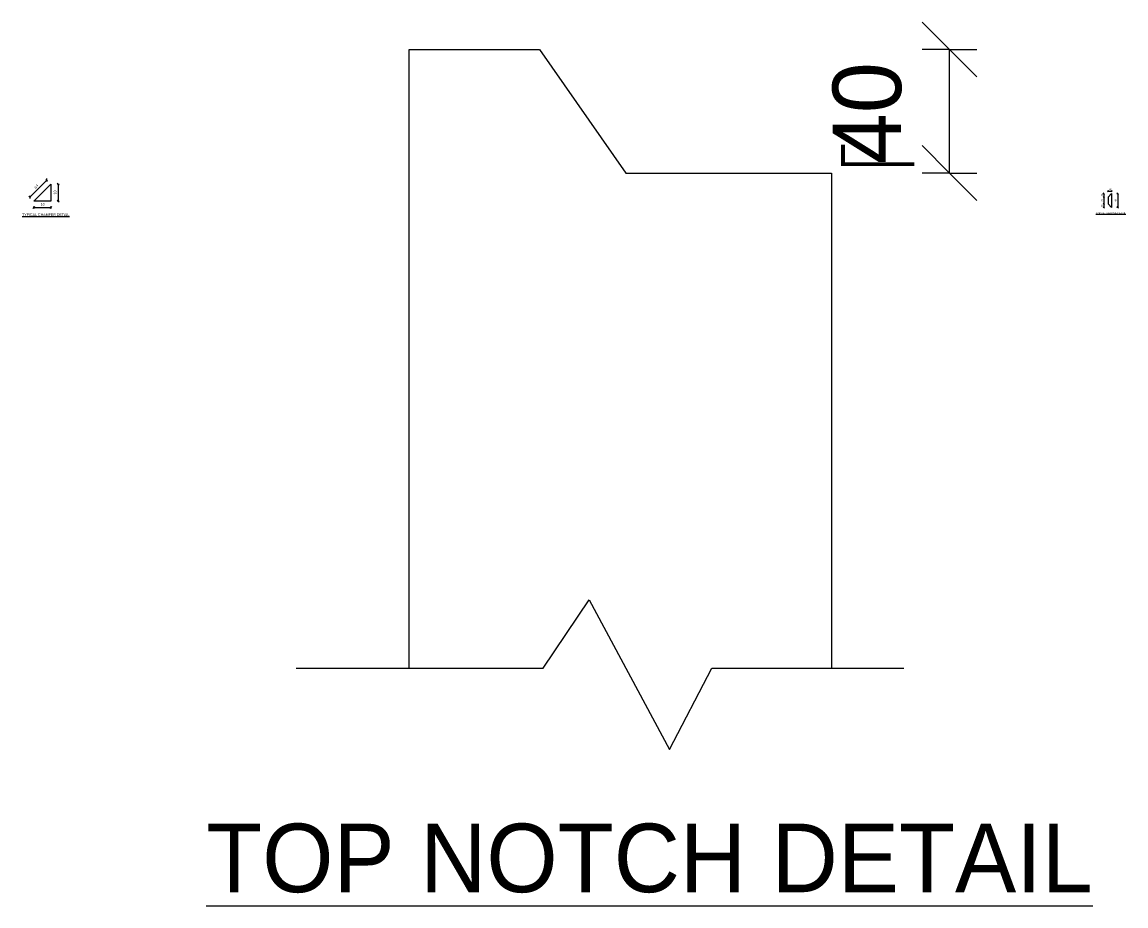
# Model space of a CAD drawing. Header units: millimetres. Extents: x -5626 to 7572, y 1067 to 18539.
# Drawn here: x 4353 to 7572, y 1067 to 3645 of the extents above; entities that cross this region are included whole.
import ezdxf

# ---------------------------------------------------------------- set-up
doc = ezdxf.new("R2010")
doc.units = ezdxf.units.MM
for name, color, linetype, lineweight in [('A-ANNO-DIMS', 211, 'Continuous', 9), ('A-ANNO-DIMS-2', 211, 'Continuous', 9), ('A-ANNO-DIMS-3', 211, 'Continuous', 9), ('A-ANNO-DIMS-80', 211, 'Continuous', 9), ('A-DETL-THIN', 151, 'Continuous', 18), ('G-ANNO-TEXT', 231, 'Continuous', 9)]:
    doc.layers.add(name, color=color, linetype=linetype, lineweight=lineweight)
doc.styles.add('Arial_2', font='arial.ttf', dxfattribs={"height": 7.5})
doc.styles.add('Arial_3', font='arial.ttf', dxfattribs={"height": 5})
doc.styles.add('Nirmala UI Semilight_2', font='NirmalaS.ttf', dxfattribs={"height": 7.5})
doc.styles.add('Nirmala UI Semilight_3', font='NirmalaS.ttf', dxfattribs={"height": 200})
doc.styles.add('Nirmala UI Semilight_4', font='NirmalaS.ttf', dxfattribs={"height": 200})
doc.styles.add('Nirmala UI Semilight_5', font='NirmalaS.ttf', dxfattribs={"height": 5})
doc.dimstyles.new('Arrow_Filled_-_2_5_NI_UI_2', dxfattribs={"dimscale": 304.8, "dimtxt": 7.85523, "dimasz": 0.019685, "dimexe": 0.009843, "dimexo": 0.0625, "dimgap": 0.009843, "dimtad": 1, "dimdec": 4, "dimzin": 0, "dimdsep": 46, "dimtxsty": 'Nirmala UI Semilight_2', "dimblk1": 'OBLIQUE', "dimblk2": 'OBLIQUE', "dimsah": 1, "dimcen": 0.09, "dimazin": 0, "dimtfac": 1, "dimtdec": 4, "dimtix": 1, "dimtmove": 0, "dimatfit": 3, "dimfxl": 0.009843, "dimfxlon": 1, "dimtvp": 1, "dimtolj": 1, "dimtzin": 0, "dimarcsym": 2})
doc.dimstyles.new('Arrow_Filled_-_2_5_NI_UI_4', dxfattribs={"dimscale": 304.8, "dimtxt": 209.472789, "dimasz": 0.524934, "dimexe": 0.262467, "dimexo": 0.0625, "dimgap": 0.262467, "dimtad": 1, "dimdec": 4, "dimzin": 0, "dimdsep": 46, "dimtxsty": 'Nirmala UI Semilight_3', "dimblk1": 'OBLIQUE', "dimblk2": 'OBLIQUE', "dimsah": 1, "dimcen": 0.09, "dimazin": 0, "dimtfac": 1, "dimtdec": 4, "dimtix": 1, "dimtmove": 0, "dimatfit": 3, "dimfxl": 0.262467, "dimfxlon": 1, "dimtvp": 1, "dimtolj": 1, "dimtzin": 0, "dimarcsym": 2})
doc.dimstyles.new('Arrow_Filled_-_2_5_NI_UI_5', dxfattribs={"dimscale": 304.8, "dimtxt": 5.23682, "dimasz": 0.013123, "dimexe": 0.006562, "dimexo": 0.0625, "dimgap": 0.006562, "dimtad": 1, "dimdec": 4, "dimzin": 0, "dimdsep": 46, "dimtxsty": 'Nirmala UI Semilight_5', "dimblk1": 'OBLIQUE', "dimblk2": 'OBLIQUE', "dimsah": 1, "dimcen": 0.09, "dimazin": 0, "dimtfac": 1, "dimtdec": 4, "dimtix": 1, "dimtmove": 0, "dimatfit": 3, "dimfxl": 0.006562, "dimfxlon": 1, "dimtvp": 1, "dimtolj": 1, "dimtzin": 0, "dimarcsym": 2})

# ---------------------------------------------------------------- blocks, each defined once
blk = doc.blocks.new('DIMBLOCK32-CHAMFER DETAIL')
at = {"layer": 'A-ANNO-DIMS-3'}
for p, q in [((4387.1, 3104.9), (4384.1, 3101.9)), ((4387.1, 3104.9), (4390.1, 3107.9)), ((4387.1, 3104.9), (4387.1, 3107.9)), ((4387.1, 3104.9), (4437.1, 3104.9)), ((4387.1, 3104.9), (4387.1, 3101.9)), ((4437.1, 3104.9), (4434.1, 3101.9)), ((4437.1, 3104.9), (4440.1, 3107.9)), ((4437.1, 3104.9), (4437.1, 3107.9)), ((4437.1, 3104.9), (4437.1, 3101.9))]:
    blk.add_line(p, q, dxfattribs=at)
at = {"layer": 'A-ANNO-DIMS-3', "color": 0, "insert": (4407.3, 3117.7), "char_height": 7.5, "width": 11.654, "attachment_point": 1, "line_spacing_factor": 1.142579, "style": 'Nirmala UI Semilight_2'}
blk.add_mtext('\u202a10', dxfattribs=at)
blk = doc.blocks.new('_Oblique')
at = {"color": 0, "linetype": 'ByBlock', "lineweight": -2}
blk.add_line((-0.5, -0.5), (0.5, 0.5), dxfattribs=at)
blk = doc.blocks.new('DIMBLOCK33-CHAMFER DETAIL')
at = {"layer": 'A-ANNO-DIMS-3'}
for p, q in [((4458.1, 3172.8), (4455.1, 3175.8)), ((4458.1, 3172.8), (4455.1, 3172.8)), ((4458.1, 3172.8), (4458.1, 3122.8)), ((4458.1, 3172.8), (4461.1, 3169.8)), ((4458.1, 3172.8), (4461.1, 3172.8)), ((4458.1, 3122.8), (4455.1, 3125.8)), ((4458.1, 3122.8), (4455.1, 3122.8)), ((4458.1, 3122.8), (4461.1, 3119.8)), ((4458.1, 3122.8), (4461.1, 3122.8))]:
    blk.add_line(p, q, dxfattribs=at)
at = {"layer": 'A-ANNO-DIMS-3', "color": 0, "insert": (4445.3, 3142.9), "char_height": 7.5, "width": 11.654, "attachment_point": 1, "rotation": 90, "line_spacing_factor": 1.142579, "style": 'Nirmala UI Semilight_2'}
blk.add_mtext('\u202a10', dxfattribs=at)
blk = doc.blocks.new('DIMBLOCK34-CHAMFER DETAIL')
at = {"layer": 'A-ANNO-DIMS-3'}
for p, q in [((4425.3, 3184.7), (4425.3, 3188.9)), ((4375.3, 3134.7), (4425.3, 3184.7)), ((4425.3, 3184.7), (4423.1, 3186.8)), ((4425.3, 3184.7), (4425.3, 3180.4)), ((4425.3, 3184.7), (4427.4, 3182.5)), ((4375.3, 3134.7), (4373.1, 3136.8)), ((4375.3, 3134.7), (4375.3, 3138.9)), ((4375.3, 3134.7), (4375.3, 3130.4)), ((4375.3, 3134.7), (4377.4, 3132.5))]:
    blk.add_line(p, q, dxfattribs=at)
at = {"layer": 'A-ANNO-DIMS-3', "color": 0, "insert": (4387.7, 3165.2), "char_height": 7.5, "width": 11.826, "attachment_point": 1, "rotation": 45, "line_spacing_factor": 1.142579, "style": 'Nirmala UI Semilight_2'}
blk.add_mtext('\u202a14', dxfattribs=at)
blk = doc.blocks.new('DIMBLOCK38-TOP NOTCH DETAIL')
at = {"layer": 'A-ANNO-DIMS-80'}
for p, q in [((7057.9, 3565.5), (6977.9, 3645.5)), ((7057.9, 3565.5), (6977.9, 3565.5)), ((7057.9, 3205), (7057.9, 3565.5)), ((7057.9, 3565.5), (7137.9, 3485.5)), ((7057.9, 3565.5), (7137.9, 3565.5)), ((7057.9, 3205), (6977.9, 3285)), ((7057.9, 3205), (6977.9, 3205)), ((7057.9, 3205), (7137.9, 3125)), ((7057.9, 3205), (7137.9, 3205))]:
    blk.add_line(p, q, dxfattribs=at)
at = {"layer": 'A-ANNO-DIMS-80', "color": 0, "insert": (6716.9, 3231), "char_height": 200, "width": 370.196, "attachment_point": 1, "rotation": 90, "line_spacing_factor": 1.142579, "style": 'Nirmala UI Semilight_3'}
blk.add_mtext('\u202a40', dxfattribs=at)
blk = doc.blocks.new('DIMBLOCK39-GROOVE DETAIL')
at = {"layer": 'A-ANNO-DIMS-2'}
for p, q in [((7520.4, 3152), (7518.4, 3150)), ((7520.4, 3152), (7522.4, 3154)), ((7520.4, 3152), (7520.4, 3154)), ((7520.4, 3152), (7530.4, 3152)), ((7520.4, 3152), (7520.4, 3150)), ((7530.4, 3152), (7528.4, 3150)), ((7530.4, 3152), (7532.4, 3154)), ((7530.4, 3152), (7530.4, 3154)), ((7530.4, 3152), (7530.4, 3150))]:
    blk.add_line(p, q, dxfattribs=at)
at = {"layer": 'A-ANNO-DIMS-2', "color": 0, "insert": (7522.1, 3160.6), "char_height": 5, "width": 7.77, "attachment_point": 1, "line_spacing_factor": 1.142579, "style": 'Nirmala UI Semilight_5'}
blk.add_mtext('10', dxfattribs=at)
blk = doc.blocks.new('DIMBLOCK40-GROOVE DETAIL')
at = {"layer": 'A-ANNO-DIMS-2'}
for p, q in [((7508.3, 3144.9), (7506.3, 3146.9)), ((7508.3, 3144.9), (7506.3, 3144.9)), ((7508.3, 3134.9), (7506.3, 3136.9)), ((7508.3, 3134.9), (7506.3, 3134.9)), ((7508.3, 3144.9), (7508.3, 3134.9)), ((7508.3, 3144.9), (7510.3, 3142.9)), ((7508.3, 3144.9), (7510.3, 3144.9)), ((7508.3, 3134.9), (7510.3, 3132.9)), ((7508.3, 3134.9), (7510.3, 3134.9))]:
    blk.add_line(p, q, dxfattribs=at)
at = {"layer": 'A-ANNO-DIMS-2', "color": 0, "insert": (7499.7, 3136.7), "char_height": 5, "width": 7.77, "attachment_point": 1, "rotation": 90, "line_spacing_factor": 1.142579, "style": 'Nirmala UI Semilight_5'}
blk.add_mtext('10', dxfattribs=at)
blk = doc.blocks.new('DIMBLOCK41-GROOVE DETAIL')
at = {"layer": 'A-ANNO-DIMS-2'}
for p, q in [((7508.3, 3134.9), (7506.3, 3136.9)), ((7508.3, 3134.9), (7506.3, 3134.9)), ((7508.3, 3134.9), (7508.3, 3114.9)), ((7508.3, 3134.9), (7510.3, 3132.9)), ((7508.3, 3134.9), (7510.3, 3134.9)), ((7508.3, 3114.9), (7506.3, 3116.9)), ((7508.3, 3114.9), (7506.3, 3114.9)), ((7508.3, 3114.9), (7510.3, 3112.9)), ((7508.3, 3114.9), (7510.3, 3114.9))]:
    blk.add_line(p, q, dxfattribs=at)
at = {"layer": 'A-ANNO-DIMS-2', "color": 0, "insert": (7499.7, 3121.1), "char_height": 5, "width": 9.141, "attachment_point": 1, "rotation": 90, "line_spacing_factor": 1.142579, "style": 'Nirmala UI Semilight_5'}
blk.add_mtext('20', dxfattribs=at)
blk = doc.blocks.new('DIMBLOCK42-GROOVE DETAIL')
at = {"layer": 'A-ANNO-DIMS-2'}
for p, q in [((7508.3, 3114.9), (7506.3, 3116.9)), ((7508.3, 3114.9), (7506.3, 3114.9)), ((7508.3, 3104.9), (7506.3, 3106.9)), ((7508.3, 3104.9), (7506.3, 3104.9)), ((7508.3, 3114.9), (7508.3, 3104.9)), ((7508.3, 3114.9), (7510.3, 3112.9)), ((7508.3, 3114.9), (7510.3, 3114.9)), ((7508.3, 3104.9), (7510.3, 3102.9)), ((7508.3, 3104.9), (7510.3, 3104.9))]:
    blk.add_line(p, q, dxfattribs=at)
at = {"layer": 'A-ANNO-DIMS-2', "color": 0, "insert": (7499.7, 3106.7), "char_height": 5, "width": 7.77, "attachment_point": 1, "rotation": 90, "line_spacing_factor": 1.142579, "style": 'Nirmala UI Semilight_5'}
blk.add_mtext('10', dxfattribs=at)
blk = doc.blocks.new('DIMBLOCK43-GROOVE DETAIL')
at = {"layer": 'A-ANNO-DIMS-2'}
for p, q in [((7548.4, 3144.9), (7546.4, 3146.9)), ((7548.4, 3144.9), (7546.4, 3144.9)), ((7548.4, 3144.9), (7548.4, 3104.9)), ((7548.4, 3144.9), (7550.4, 3142.9)), ((7548.4, 3144.9), (7550.4, 3144.9)), ((7548.4, 3104.9), (7546.4, 3106.9)), ((7548.4, 3104.9), (7546.4, 3104.9)), ((7548.4, 3104.9), (7550.4, 3102.9)), ((7548.4, 3104.9), (7550.4, 3104.9))]:
    blk.add_line(p, q, dxfattribs=at)
at = {"layer": 'A-ANNO-DIMS-2', "color": 0, "insert": (7539.9, 3121.1), "char_height": 5, "width": 9.255, "attachment_point": 1, "rotation": 90, "line_spacing_factor": 1.142579, "style": 'Nirmala UI Semilight_5'}
blk.add_mtext('40', dxfattribs=at)

msp = doc.modelspace()

# ---------------------------------------------------------------- linework, layer by layer
at = {"layer": 'A-DETL-THIN', "lineweight": 9}
for p, q in [((5481.84103, 1760.77489), (5481.84103, 3565.45823)), ((5481.84103, 3565.45823), (5861.84103, 3565.45823)), ((5861.84103, 3565.45823), (6114.21466, 3205.03133)), ((6114.21466, 3205.03133), (6714.21466, 3205.03133)), ((6714.21466, 3205.03133), (6714.21466, 1760.77489)), ((5872.82082, 1760.77489), (6007.02712, 1959.7439)), ((6007.02712, 1959.7439), (6241.2269, 1523.30928)), ((5152.82082, 1760.77489), (5872.82082, 1760.77489)), ((6241.2269, 1523.30928), (6364.85562, 1760.77489)), ((6364.85562, 1760.77489), (6924.85562, 1760.77489))]:
    msp.add_line(p, q, dxfattribs=at)
at = {"layer": 'A-DETL-THIN'}
for p, q in [((4437.10986, 3172.79249), (4387.10986, 3122.79249)), ((4437.10986, 3172.79249), (4437.10986, 3122.79249)), ((7520.3675, 3134.93342), (7530.3675, 3144.93342)), ((7520.3675, 3134.93342), (7520.3675, 3114.93342)), ((7520.3675, 3134.93342), (7521.1675, 3134.93342)), ((7530.3675, 3144.93342), (7530.3675, 3104.93342)), ((4437.10986, 3122.79249), (4387.10986, 3122.79249)), ((7520.3675, 3114.93342), (7530.3675, 3104.93342)), ((7520.3675, 3114.93342), (7521.1675, 3114.93342))]:
    msp.add_line(p, q, dxfattribs=at)

# ---------------------------------------------------------------- texts
at = {"layer": 'G-ANNO-TEXT', "color": 7, "attachment_point": 1}
for s, insert, char_height, width, style in [('\\LTYPICAL GROOVE DETAIL', (7484.36627, 3090.65698), 5, 106.784775, 'Arial_3'), ('\\LTYPICAL CHAMFER DETAIL', (4353.03164, 3087.48198), 7.5, 166.9113375, 'Arial_2'), ('\\LTOP NOTCH DETAIL', (4889.94227, 1307.16895), 200, 2975.864, 'Nirmala UI Semilight_4')]:
    msp.add_mtext(s, dxfattribs=dict(at, insert=insert, char_height=char_height, width=width, style=style))

# ---------------------------------------------------------------- dimensions: what is measured, and where the dimension line sits
at = {"layer": 'A-ANNO-DIMS'}
for base, p1, p2, angle, text, dimstyle, override, picture, middle in [((7057.87015, 3565.45823), (6977.87015, 3205.03133), (6977.87015, 3565.45823), 90, '\u202a40', 'Arrow_Filled_-_2_5_NI_UI_4', {"dimpost": '<>', "dimfxl": 360.426899}, 'DIMBLOCK38-TOP NOTCH DETAIL', (6857.43799, 3385.24478)), ((4425.25023, 3184.65212), (4377.37155, 3132.5308), (4427.37155, 3182.5308), 45, '\u202a14', 'Arrow_Filled_-_2_5_NI_UI_2', {"dimpost": '<>', "dimfxl": 70.710678}, 'DIMBLOCK34-CHAMFER DETAIL', (4394.92068, 3164.98167)), ((4458.11718, 3122.79249), (4455.11718, 3172.79249), (4455.11718, 3122.79249), 90, '\u202a10', 'Arrow_Filled_-_2_5_NI_UI_2', {"dimpost": '<>', "dimfxl": 50}, 'DIMBLOCK33-CHAMFER DETAIL', (4450.58005, 3147.79249))]:
    dim = msp.add_linear_dim(base=base, p1=p1, p2=p2, angle=angle, text=text, dimstyle=dimstyle, override=override, dxfattribs=at)
    dim.commit()
    dim.dimension.update_dxf_attribs({"geometry": picture, "text_midpoint": middle})
dim = msp.add_linear_dim(base=(7530.3675, 3152.04854), p1=(7520.3675, 3150.04854), p2=(7530.3675, 3150.04854), dimstyle='Arrow_Filled_-_2_5_NI_UI_5', override={"dimpost": '<>', "dimfxl": 10}, dxfattribs=at)
dim.commit()
dim.dimension.update_dxf_attribs({"geometry": 'DIMBLOCK39-GROOVE DETAIL', "text_midpoint": (7525.3675, 3156.64617)})
for base, p1, p2, override, picture, middle in [((7508.26699, 3134.93342), (7510.26699, 3144.93342), (7510.26699, 3134.93342), {"dimpost": '<>', "dimfxl": 10}, 'DIMBLOCK40-GROOVE DETAIL', (7503.66936, 3139.93342)), ((7508.26699, 3114.93342), (7510.26699, 3134.93342), (7510.26699, 3114.93342), {"dimpost": '<>', "dimfxl": 20}, 'DIMBLOCK41-GROOVE DETAIL', (7503.6833, 3124.93342)), ((7548.44363, 3104.93342), (7546.44363, 3144.93342), (7546.44363, 3104.93342), {"dimpost": '<>', "dimfxl": 40}, 'DIMBLOCK43-GROOVE DETAIL', (7543.85995, 3124.93342)), ((7508.26699, 3104.93342), (7510.26699, 3114.93342), (7510.26699, 3104.93342), {"dimpost": '<>', "dimfxl": 10}, 'DIMBLOCK42-GROOVE DETAIL', (7503.66936, 3109.93342))]:
    dim = msp.add_linear_dim(base=base, p1=p1, p2=p2, angle=90, dimstyle='Arrow_Filled_-_2_5_NI_UI_5', override=override, dxfattribs=at)
    dim.commit()
    dim.dimension.update_dxf_attribs({"geometry": picture, "text_midpoint": middle})
dim = msp.add_linear_dim(base=(4437.10986, 3104.90761), p1=(4387.10986, 3107.90761), p2=(4437.10986, 3107.90761), text='\u202a10', dimstyle='Arrow_Filled_-_2_5_NI_UI_2', override={"dimpost": '<>', "dimfxl": 50}, dxfattribs=at)
dim.commit()
dim.dimension.update_dxf_attribs({"geometry": 'DIMBLOCK32-CHAMFER DETAIL', "text_midpoint": (4412.10986, 3112.44474)})

doc.saveas('drawing.dxf')
